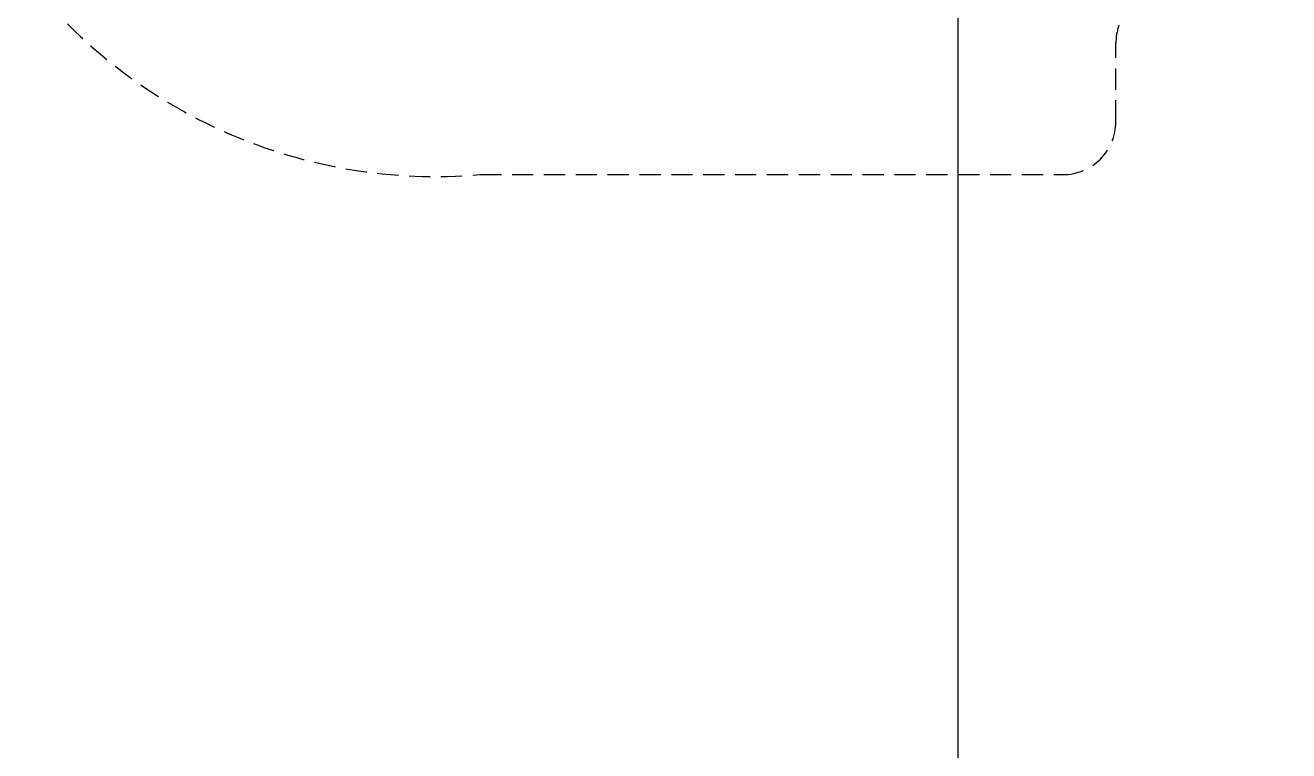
# Model space of a CAD drawing. Header units: millimetres. Extents: x -551172 to 232469, y -3435 to 261611.
# Drawn here: x 29470.1 to 29945.9, y 105679.1 to 105952.3 of the extents above; entities that cross this region are included whole.
import ezdxf

# ---------------------------------------------------------------- set-up
doc = ezdxf.new("R2010")
doc.units = ezdxf.units.MM
doc.header["$LTSCALE"] = 10
doc.linetypes.add('DH-HID2', pattern=[1.2, 0.8, -0.4])
doc.layers.add('06-FUR', color=6, linetype='Continuous')
doc.layers.add('FU-FURM', color=251, linetype='DH-HID2')

# ---------------------------------------------------------------- blocks, each defined once
blk = doc.blocks.new('F-105')
at = {"layer": 'FU-FURM'}
for p, q in [((-259.26, 280), (-259.26, 60.59)), ((-239.26, 40.59), (-209.65, 40.59))]:
    blk.add_line(p, q, dxfattribs=at)
for centre, radius, start, end in [((-63.86, 296.7), 196.11, 127.9735, 184.8842), ((-239.26, 60.59), 20, 180, 270), ((-209.65, 20.59), 20, 70.5773, 90)]:
    blk.add_arc(centre, radius, start, end, dxfattribs=at)

msp = doc.modelspace()

# ---------------------------------------------------------------- linework, layer by layer
at = {"layer": '06-FUR'}
msp.add_lwpolyline([(29821.38, 106793.3), (30571.38, 106793.3), (30571.38, 105517.3), (29821.38, 105517.3)], close=True, dxfattribs=at)

# ---------------------------------------------------------------- block references
at = {"layer": 'FU-FURM', "rotation": 90}
msp.add_blockref('F-105', (29921.38, 106155.3), dxfattribs=at)

doc.saveas('drawing.dxf')
